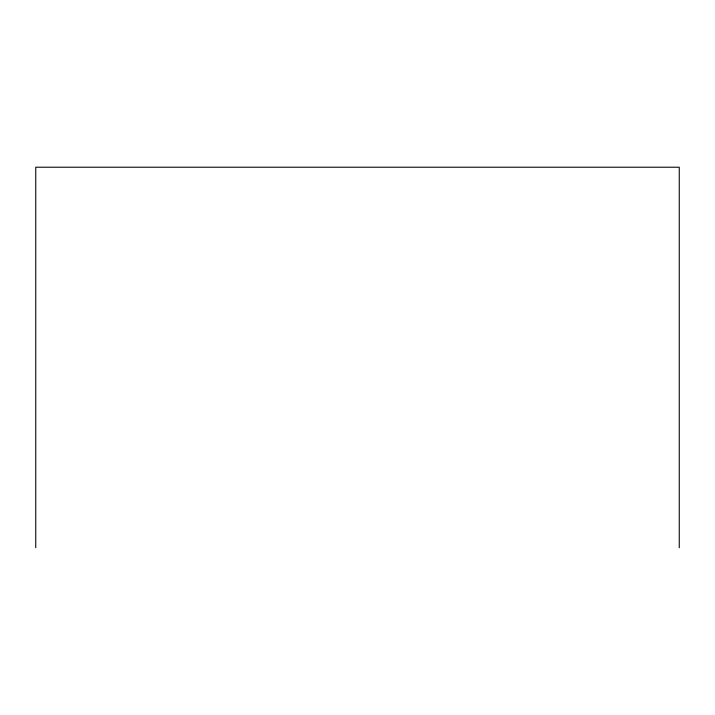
<?xml version="1.0" encoding="UTF-8"?>
<svg xmlns="http://www.w3.org/2000/svg" width="715" height="715" viewBox="0 0 715 715"><rect width="100%" height="100%" fill="white"/><g stroke="black" fill="none" stroke-linecap="round" stroke-linejoin="round"><path stroke-width="1.07" d="M679.25 547.779L679.25 167.221L35.75 167.221L35.75 547.779"/></g></svg>
